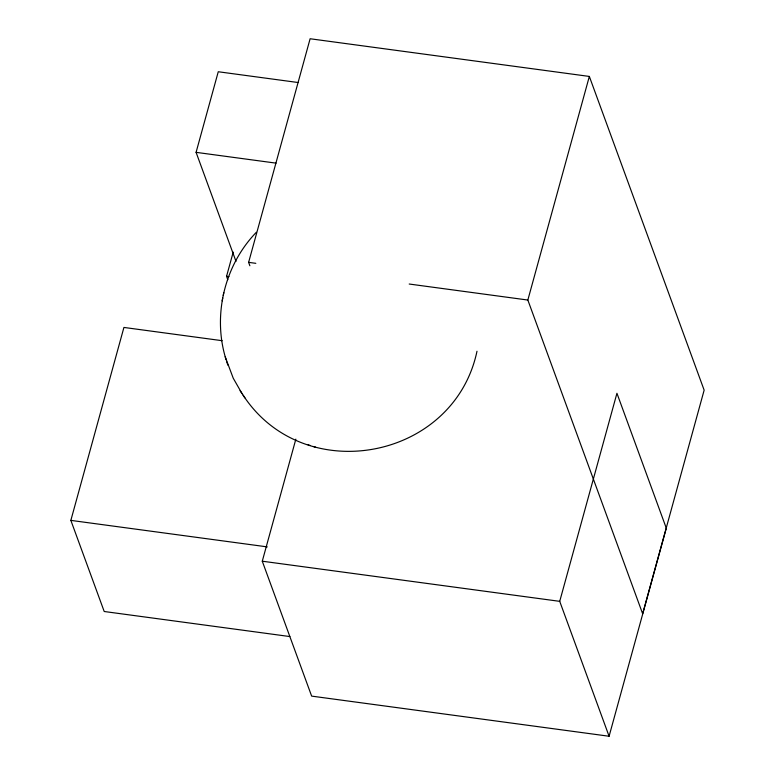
<?xml version="1.0" encoding="UTF-8"?>
<svg xmlns="http://www.w3.org/2000/svg" width="775" height="775" viewBox="0 0 775 775"><rect width="100%" height="100%" fill="white"/><g stroke="black" fill="none" stroke-linecap="round" stroke-linejoin="round"><path stroke-width="1.16" d="M256.341 232.287C224.324 265.312 212.234 315.997 226.155 359.871M222.154 300.865L222.735 297.997M223.219 295.449L223.781 292.659M476.993 351.249C453.985 460.03 304.013 488.366 243.147 395.24M289.85 636.556L104.208 611.504L70.854 520.383L123.922 327.438L222.134 340.69M235.997 261.388L196.085 152.346L218.259 71.746L298.239 82.538M227.792 279.698L226.552 276.317L233.207 252.117M249.87 265.767L248.62 262.357L310.116 38.75L589.339 76.434L704.146 390.154L642.649 613.761L527.843 300.041L589.339 76.434M609.092 736.25L559.724 601.342L616.939 393.283L666.306 528.192L609.092 736.25L311.647 696.115L262.279 561.207L295.847 439.154M196.085 152.346L276.065 163.138M248.62 262.357L255.818 263.326M409.2 284.028L527.843 300.041M226.552 276.317L228.925 276.636M70.854 520.383L267.278 546.888M262.279 561.207L559.724 601.342M308.14 444.84L310.262 445.499M313.439 446.478L315.444 447.107M225.186 356.762L233.246 378.229L241.877 393.332M240.085 390.668L244.919 397.866M226.833 361.993L227.802 365.103"/></g></svg>
